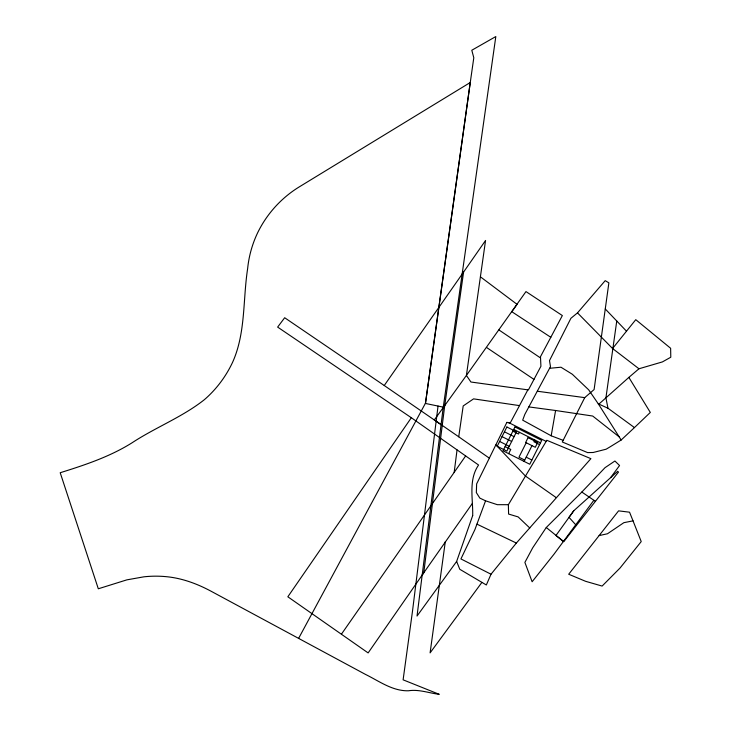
<?xml version="1.0" encoding="UTF-8"?>
<svg xmlns="http://www.w3.org/2000/svg" width="731" height="731" viewBox="0 0 731 731"><rect width="100%" height="100%" fill="white"/><g stroke="black" fill="none" stroke-linecap="round" stroke-linejoin="round"><path stroke-width="1.1" d="M438.043 406.061L412.467 611.39L403.11 679.83L439.249 694.322C429.006 693.116 419.037 689.105 408.346 690.786C392.383 691.151 379.024 681.036 365.326 674.329L210.656 591.004C197.918 584.206 184.203 579.007 169.839 577.079A108.8 108.8 0 0 0 143.897 576.823L126.865 579.857L98.31 588.784L60.207 472.729C84.988 464.989 109.878 456.701 132.019 442.822C155.502 427.37 182.293 417.145 204.406 399.656C216.33 389.349 225.934 376.511 232.613 362.238C245.808 332.925 242.811 299.728 247.635 268.633A108.151 108.151 0 0 1 257.623 232.814C266.696 214.119 281.07 198.156 298.741 187.209L470.261 82.502L473.798 57.767L471.797 50.247L495.819 36.55L443.196 407.688L417.035 616.041L456.637 561.435L472.692 515.547M411.334 417.73L277.643 327.095L284.679 317.738L384.232 385.511L463.591 272.069L444.731 405.559L423.761 572.766L368.132 652.92L287.84 596.788L411.334 417.73L478.567 465.017C468.269 480.029 473.103 498.606 472.692 515.556M445.298 541.671L430.102 652.874L481.912 582.369M454.17 472.39L457.049 449.921M616.763 321L605.917 397.883L607.982 408.236L634.453 427.58L650.316 412.43L628.861 377.397L638.967 368.771L662.396 361.918L670.793 357.221L670.629 348.276L635.769 319.675L612.56 348.504L638.967 368.771M634.453 427.58L621.158 440.016L610.677 446.495L606.136 449.2L593.188 452.489L587.623 452.608L562.313 441.99L584.727 397.637L594.102 389.559L608.877 282.833L605.195 280.658L577.499 312.868L570.893 318.305L549.493 360.602L550.498 366.578L524.831 414.376L522.683 420.161L551.183 435.795L563.144 440.336M425.451 403.448L470.261 82.502L425.451 403.448L443.26 407.14M443.196 407.688L466.405 375.432L485.558 240.472L461.974 274.372M456.637 561.435L459.79 569.285L486.334 584.983L491.013 574.219L516.36 543.051L590.895 458.657L546.825 440.29L508.374 504.701L497.327 504.682L485.558 500.817L479.828 498.085L476.338 492.593L476.639 483.904L489.331 458.154L458.73 436.791L463.198 405.943L473.569 398.87L519.494 405.614L527.846 389.851M551.183 435.795L555.597 410.502L592.704 416.04L619.175 436.873M491.013 574.219L460.932 558.932L474.931 529.555L485.558 500.817M489.331 458.154L506.848 422.399L509.004 422.746L546.158 441.405M508.666 453.659L510.777 449.437L505.112 446.586M519.394 432.277L518.517 434.013L512.851 431.171M526.21 442.73L518.955 457.186L524.73 460.091M524.081 461.398L531.985 445.636M534.809 440.016L533.941 441.752L539.606 444.603M550.808 337.302L562.349 315.554L525.973 291.587L466.405 375.432L470.938 382.021L528.403 389.925L540.922 366.268L540.474 356.71L550.808 337.302L511.828 311.717L517.064 304.343L480.431 276.83M519.494 405.614L510.238 422.947L506.848 422.399M298.613 638.382L425.515 403.11M610.586 477.663L619.559 465.528L614.917 461.014L605.03 467.666L581.83 492.045L546.267 527.508L532.725 547.775L524.885 562.413L532.131 581.748L553.988 554.208L593.8 500.351M422.198 575.023L472.363 503.421M341.514 634.051L465.62 455.961M576.375 525.498L618.472 472.107L617.686 471.294L573.771 510.759L569.029 517.356L576.375 525.498L563.765 541.671L546.267 527.508M573.771 510.759L555.944 535.512L563.427 541.406M444.731 405.559L434.305 419.932L442.246 425.424L384.232 385.511M628.861 377.397L598.634 404.344L621.158 440.016M599.128 535.576L607.47 533.767L623.854 522.674L633.028 520.856L641.224 541.57L620.062 568.005L602.116 586.07L585.659 581.328L568.691 574.237L618.581 510.859L629.546 512.193L633.028 520.856M549.575 368.296L560.969 367.218L572.327 374.254L588.683 389.833L598.634 404.344L598.269 403.814L607.982 408.236M528.796 406.902L555.597 410.502M537.349 391.231L584.727 397.637M476.968 524.154L516.36 543.051M513.719 429.426L540.483 442.858M504.454 431.811L514.085 436.654M502.033 436.626L511.673 441.469M499.611 441.451L509.251 446.285M526.201 457.177L531.866 460.018M595.399 501.311L581.83 492.045M498.944 329.955L540.538 357.962M486.572 347.481L533.968 379.398M441.076 424.601L458.73 436.791M556.154 497.573L525.406 476.018L495.883 444.877M529.792 528.01L518.142 516.908L508.593 514.057L508.374 504.701M577.499 312.868L612.56 348.504M605.286 308.994L626.257 330.933M506.866 426.995L497.199 446.266L506.83 451.1L516.506 431.829L506.866 426.995M514.971 426.95L502.992 450.808L529.747 464.24L541.726 440.382L514.971 426.95M528.065 437.641L525.653 442.456L535.284 447.29L537.705 442.474L528.065 437.641"/></g></svg>
